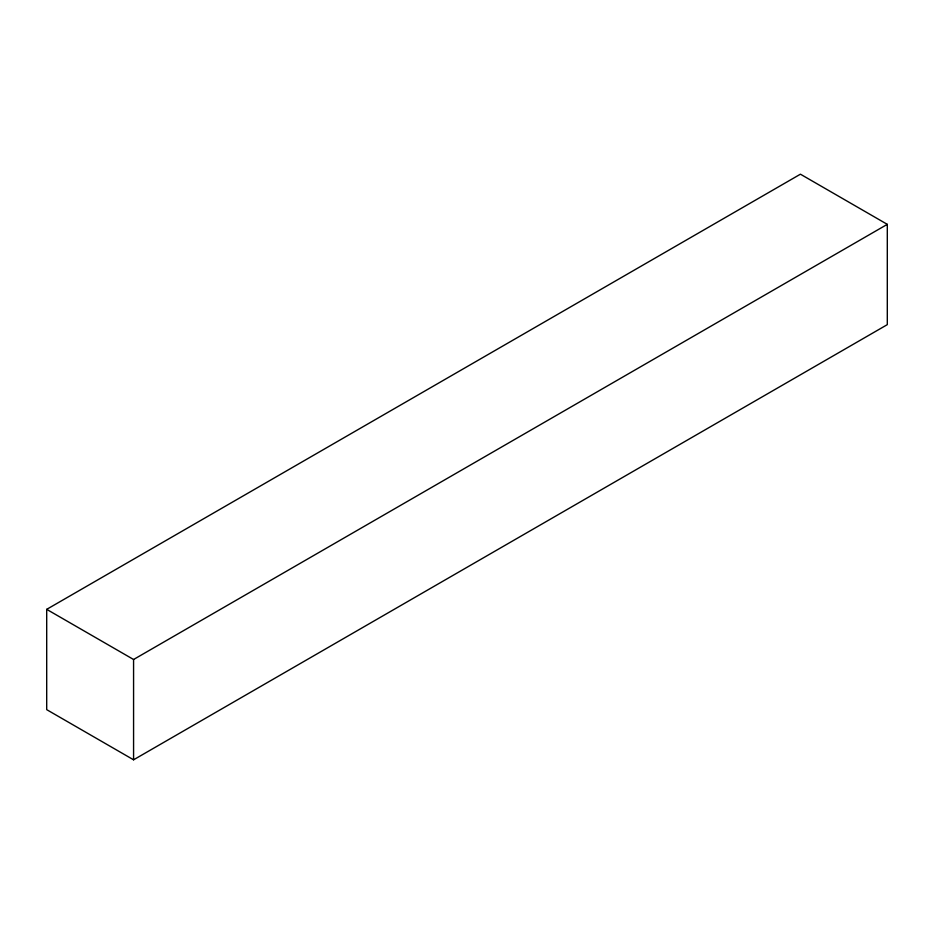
<?xml version="1.0" encoding="UTF-8"?>
<svg xmlns="http://www.w3.org/2000/svg" width="934" height="934" viewBox="0 0 934 934"><rect width="100%" height="100%" fill="white"/><g stroke="black" fill="none" stroke-linecap="round" stroke-linejoin="round"><path stroke-width="1.4" d="M46.7 609.353L800.426 174.191L887.3 224.347L887.3 324.647L133.574 759.809L46.7 709.653L46.7 609.353L133.574 659.497L887.3 224.347M133.574 659.497L133.574 759.809"/></g></svg>
